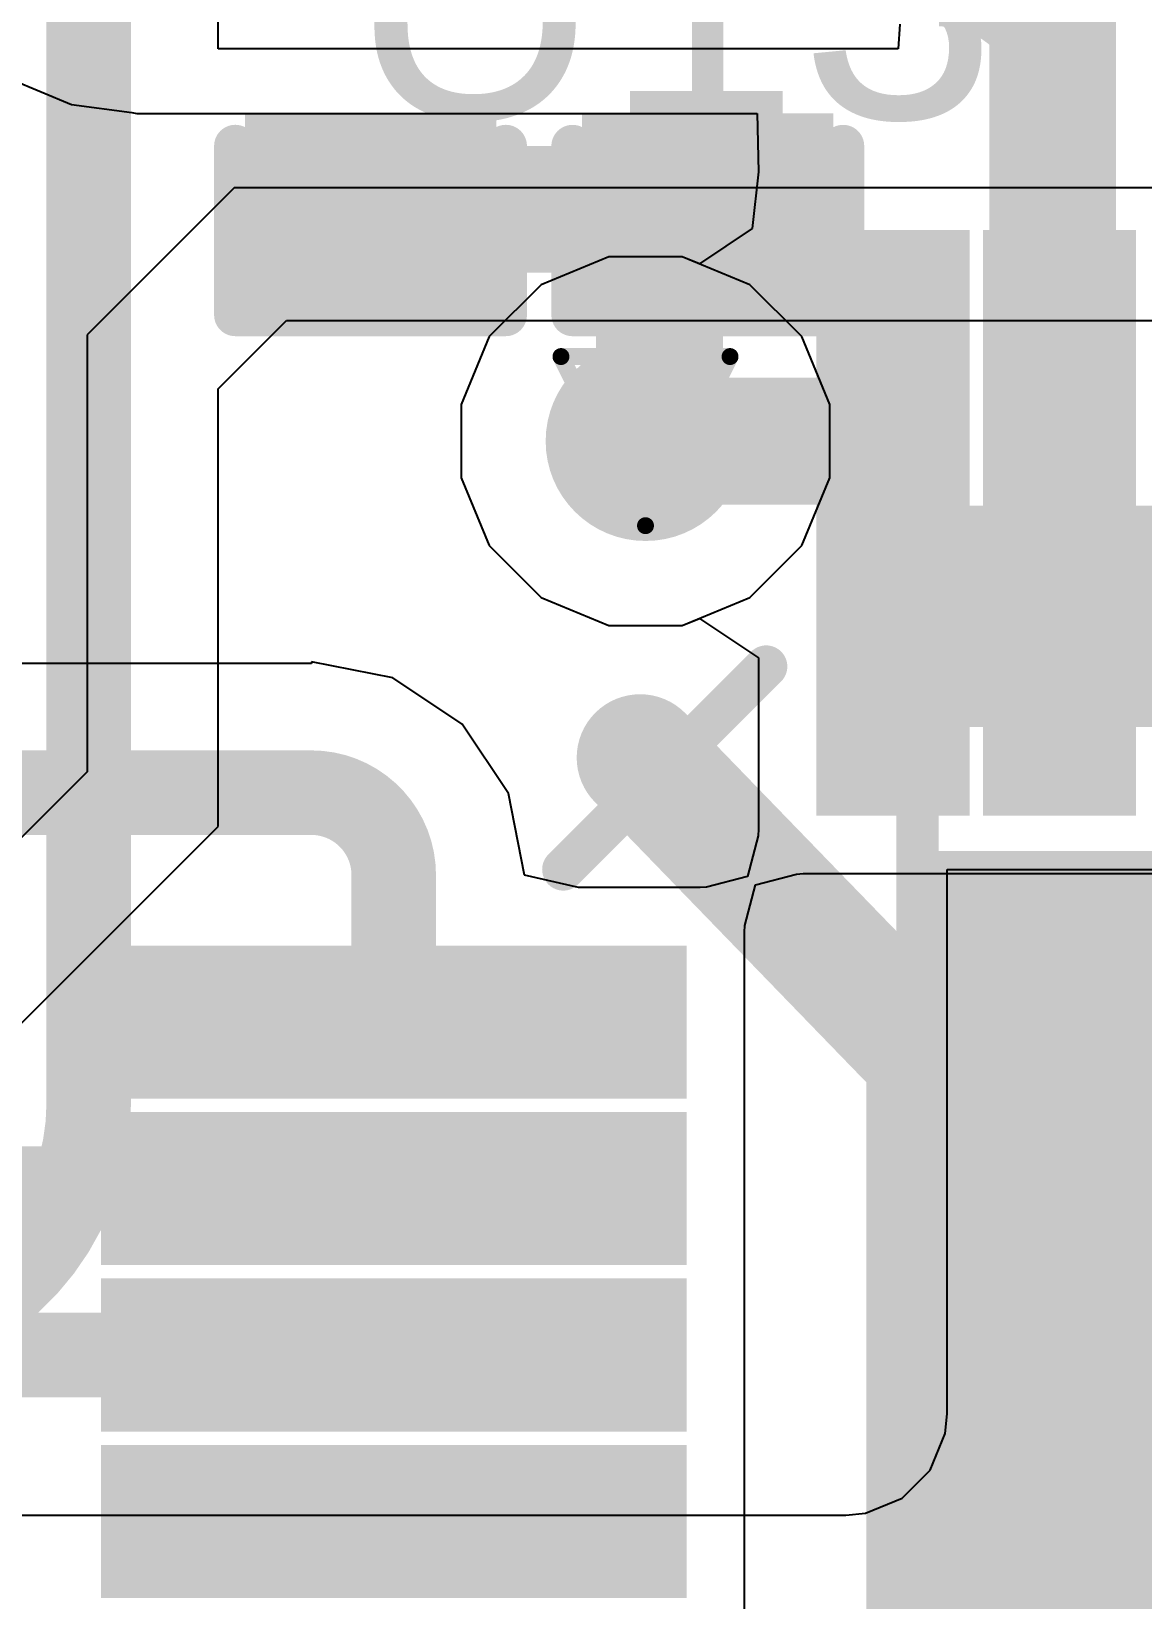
# Model space of a CAD drawing. Header units: inches. Extents: x 0 to 12.2, y 0 to 7.
# Drawn here: x 2.6336 to 2.765, y 1.641 to 1.8265 of the extents above; entities that cross this region are included whole.
import ezdxf

# ---------------------------------------------------------------- set-up
doc = ezdxf.new("R2010")
doc.units = ezdxf.units.IN
doc.header["$MEASUREMENT"] = 0
for name, color, linetype in [('Bottom Layer', 5, 'Continuous'), ('Bottom Overlay', 54, 'Continuous'), ('Bottom Paste', 16, 'Continuous'), ('Bottom Solder', 6, 'Continuous'), ('Drill Drawing', 1, 'Continuous'), ('Layer 1', 16, 'Continuous'), ('Layer 2', 76, 'Continuous'), ('Top Layer', 1, 'Continuous'), ('Top Overlay', 2, 'Continuous'), ('Top Paste', 8, 'Continuous'), ('Top Solder', 216, 'Continuous'), ('Via Holes', 16, 'Continuous')]:
    doc.layers.add(name, color=color, linetype=linetype)
doc.styles.add('Arial', font='', dxfattribs={"height": 0.2})
doc.styles.add('Arial Black_Bold', font='', dxfattribs={"height": 0.2})
doc.styles.get('Arial').set_extended_font_data('Arial')
doc.styles.get('Arial Black_Bold').set_extended_font_data('Arial Black', bold=True)

# ---------------------------------------------------------------- blocks, each defined once
blk = doc.blocks.new('48_HTQFP__7_7__18')
at = {"layer": 'Top Layer'}
for points in [[(-0.1082677, 0.1082679), (0.1082677, 0.1082679), (0.1082677, -0.1082675), (-0.1082677, -0.1082675)], [(-0.19881875, -0.082677), (-0.13582665, -0.082677), (-0.13582665, -0.094488), (-0.19881875, -0.094488)], [(-0.19881875, -0.102362), (-0.13582665, -0.102362), (-0.13582665, -0.114173), (-0.19881875, -0.114173)], [(-0.114173, -0.13582645), (-0.102362, -0.13582645), (-0.102362, -0.19881855), (-0.114173, -0.19881855)], [(-0.094488, -0.13582645), (-0.082677, -0.13582645), (-0.082677, -0.19881855), (-0.094488, -0.19881855)], [(-0.0748028, -0.13582655), (-0.0629918, -0.13582655), (-0.0629918, -0.19881865), (-0.0748028, -0.19881865)], [(-0.0551178, -0.13582665), (-0.0433068, -0.13582665), (-0.0433068, -0.19881875), (-0.0551178, -0.19881875)]]:
    blk.add_hatch(color=1, dxfattribs=at).paths.add_polyline_path(points)
at = {"layer": 'Top Paste'}
for points in [[(-0.1082677, 0.1082679), (0.1082677, 0.1082679), (0.1082677, -0.1082675), (-0.1082677, -0.1082675)], [(-0.19881875, -0.082677), (-0.13582665, -0.082677), (-0.13582665, -0.094488), (-0.19881875, -0.094488)], [(-0.19881875, -0.102362), (-0.13582665, -0.102362), (-0.13582665, -0.114173), (-0.19881875, -0.114173)], [(-0.114173, -0.13582645), (-0.102362, -0.13582645), (-0.102362, -0.19881855), (-0.114173, -0.19881855)], [(-0.094488, -0.13582645), (-0.082677, -0.13582645), (-0.082677, -0.19881855), (-0.094488, -0.19881855)], [(-0.0748028, -0.13582655), (-0.0629918, -0.13582655), (-0.0629918, -0.19881865), (-0.0748028, -0.19881865)], [(-0.0551178, -0.13582665), (-0.0433068, -0.13582665), (-0.0433068, -0.19881875), (-0.0551178, -0.19881875)]]:
    blk.add_hatch(color=8, dxfattribs=at).paths.add_polyline_path(points)
at = {"layer": 'Top Solder'}
for points in [[(-0.1114173, 0.1114175), (0.1114173, 0.1114175), (0.1114173, -0.1114171), (-0.1114173, -0.1114171)], [(-0.20196835, -0.0795274), (-0.13267705, -0.0795274), (-0.13267705, -0.0976376), (-0.20196835, -0.0976376)], [(-0.20196835, -0.0992124), (-0.13267705, -0.0992124), (-0.13267705, -0.1173226), (-0.20196835, -0.1173226)], [(-0.1173226, -0.13267685), (-0.0992124, -0.13267685), (-0.0992124, -0.20196815), (-0.1173226, -0.20196815)], [(-0.0976376, -0.13267685), (-0.0795274, -0.13267685), (-0.0795274, -0.20196815), (-0.0976376, -0.20196815)], [(-0.0779524, -0.13267695), (-0.0598422, -0.13267695), (-0.0598422, -0.20196825), (-0.0779524, -0.20196825)], [(-0.0582674, -0.13267705), (-0.0401572, -0.13267705), (-0.0401572, -0.20196835), (-0.0582674, -0.20196835)]]:
    blk.add_hatch(color=216, dxfattribs=at).paths.add_polyline_path(points)
at = {"layer": 'Top Overlay'}
blk.add_lwpolyline([(-0.1263225, -0.1472674, 0.005, 0.005, 0), (-0.1503227, -0.1232676, 0.005, 0.005, 0)], format="xyseb", dxfattribs=at)
for points in [[(-0.1515727, -0.1232676, 0.0025, 0.0025, 1), (-0.1490727, -0.1232676, 0.0025, 0.0025, 1)], [(-0.1275725, -0.1472674, 0.0025, 0.0025, 1), (-0.1250725, -0.1472674, 0.0025, 0.0025, 1)]]:
    blk.add_lwpolyline(points, format="xyseb", close=True, dxfattribs=at)
blk = doc.blocks.new('R___0402_B_70')
at = {"layer": 'Bottom Layer'}
for points in [[(-0.009500100000000001, 0.0125), (-0.0095001, -0.0125), (-0.0275001, -0.0125), (-0.0275001, 0.0125)], [(0.0274997, 0.0125001), (0.0274997, -0.0124999), (0.009499700000000002, -0.0124999), (0.009499699999999998, 0.0125001)]]:
    blk.add_hatch(color=5, dxfattribs=at).paths.add_polyline_path(points)
at = {"layer": 'Bottom Paste'}
for points in [[(-0.009500100000000001, 0.0125), (-0.0095001, -0.0125), (-0.0275001, -0.0125), (-0.0275001, 0.0125)], [(0.0274997, 0.0125001), (0.0274997, -0.0124999), (0.009499700000000002, -0.0124999), (0.009499699999999998, 0.0125001)]]:
    blk.add_hatch(color=16, dxfattribs=at).paths.add_polyline_path(points)
at = {"layer": 'Bottom Solder'}
for points in [[(-0.007334700000000001, 0.0146654), (-0.007334699999999999, -0.0146654), (-0.0296655, -0.0146654), (-0.0296655, 0.0146654)], [(0.0296651, 0.0146655), (0.0296651, -0.0146653), (0.007334300000000001, -0.0146653), (0.007334299999999998, 0.0146655)]]:
    blk.add_hatch(color=6, dxfattribs=at).paths.add_polyline_path(points)
at = {"layer": 'Bottom Overlay'}
for points in [[(-0.0310002, -0.0160001, 0.005, 0.005, 0), (-0.0310004, 0.0160002, 0.005, 0.005, 0)], [(0.0309997, 0.0160001, 0.005, 0.005, 0), (-0.0310004, 0.0160002, 0.005, 0.005, 0)], [(0.0319999, 0.017, 0.000127, 0.000127, 0), (-0.0319999, 0.017, 0.000127, 0.000127, 0)], [(0.0309997, -0.0159999, 0.005, 0.005, 0), (0.0309997, 0.0160001, 0.005, 0.005, 0)], [(-0.0310002, -0.0160001, 0.005, 0.005, 0), (0.0309997, -0.0159999, 0.005, 0.005, 0)]]:
    blk.add_lwpolyline(points, format="xyseb", dxfattribs=at)
for points in [[(-0.0322504, 0.0160002, 0.0025, 0.0025, 1), (-0.0297504, 0.0160002, 0.0025, 0.0025, 1)], [(-0.0322504, 0.0160002, 0.0025, 0.0025, 1), (-0.0297504, 0.0160002, 0.0025, 0.0025, 1)], [(-0.0320316, 0.017, 6.35e-05, 6.35e-05, 1), (-0.0319682, 0.017, 6.35e-05, 6.35e-05, 1)], [(0.0297497, 0.0160001, 0.0025, 0.0025, 1), (0.0322497, 0.0160001, 0.0025, 0.0025, 1)], [(0.0297497, 0.0160001, 0.0025, 0.0025, 1), (0.0322497, 0.0160001, 0.0025, 0.0025, 1)], [(0.0319682, 0.017, 6.35e-05, 6.35e-05, 1), (0.0320316, 0.017, 6.35e-05, 6.35e-05, 1)], [(-0.0322502, -0.0160001, 0.0025, 0.0025, 1), (-0.0297502, -0.0160001, 0.0025, 0.0025, 1)], [(-0.0322502, -0.0160001, 0.0025, 0.0025, 1), (-0.0297502, -0.0160001, 0.0025, 0.0025, 1)], [(0.0297497, -0.0159999, 0.0025, 0.0025, 1), (0.0322497, -0.0159999, 0.0025, 0.0025, 1)], [(0.0297497, -0.0159999, 0.0025, 0.0025, 1), (0.0322497, -0.0159999, 0.0025, 0.0025, 1)]]:
    blk.add_lwpolyline(points, format="xyseb", close=True, dxfattribs=at)
blk = doc.blocks.new('C___0402_B_230')
at = {"layer": 'Bottom Layer'}
for points in [[(-0.009500200000000002, 0.0125002), (-0.009500199999999999, -0.0124998), (-0.0275002, -0.0124998), (-0.0275002, 0.0125002)], [(0.0274999, 0.0125), (0.0274999, -0.0125), (0.009499900000000002, -0.0125), (0.009499899999999999, 0.0125)]]:
    blk.add_hatch(color=5, dxfattribs=at).paths.add_polyline_path(points)
at = {"layer": 'Bottom Paste'}
for points in [[(-0.009500200000000002, 0.0125002), (-0.009500199999999999, -0.0124998), (-0.0275002, -0.0124998), (-0.0275002, 0.0125002)], [(0.0274999, 0.0125), (0.0274999, -0.0125), (0.009499900000000002, -0.0125), (0.009499899999999999, 0.0125)]]:
    blk.add_hatch(color=16, dxfattribs=at).paths.add_polyline_path(points)
at = {"layer": 'Bottom Solder'}
for points in [[(-0.007138000000000001, 0.0148624), (-0.007137999999999999, -0.014862), (-0.0298624, -0.014862), (-0.0298624, 0.0148624)], [(0.0298621, 0.0148622), (0.0298621, -0.0148622), (0.007137700000000001, -0.0148622), (0.007137699999999999, 0.0148622)]]:
    blk.add_hatch(color=6, dxfattribs=at).paths.add_polyline_path(points)
at = {"layer": 'Bottom Overlay'}
for points in [[(-0.031, -0.0159998, 0.005, 0.005, 0), (-0.0310003, 0.0160002, 0.005, 0.005, 0)], [(-0.0110002, 0.0160002, 0.005, 0.005, 0), (-0.0310003, 0.0160002, 0.005, 0.005, 0)], [(0.031, 0.016, 0.005, 0.005, 0), (0.0110001, 0.0160002, 0.005, 0.005, 0)], [(0.0309996, -0.0159997, 0.005, 0.005, 0), (0.031, 0.016, 0.005, 0.005, 0)], [(-0.0110002, -0.0159999, 0.005, 0.005, 0), (-0.031, -0.0159998, 0.005, 0.005, 0)], [(0.0309996, -0.0159997, 0.005, 0.005, 0), (0.0109998, -0.0159996, 0.005, 0.005, 0)]]:
    blk.add_lwpolyline(points, format="xyseb", dxfattribs=at)
for points in [[(-0.0322503, 0.0160002, 0.0025, 0.0025, 1), (-0.0297503, 0.0160002, 0.0025, 0.0025, 1)], [(-0.0322503, 0.0160002, 0.0025, 0.0025, 1), (-0.0297503, 0.0160002, 0.0025, 0.0025, 1)], [(-0.0122502, 0.0160002, 0.0025, 0.0025, 1), (-0.0097502, 0.0160002, 0.0025, 0.0025, 1)], [(0.0097501, 0.0160002, 0.0025, 0.0025, 1), (0.0122501, 0.0160002, 0.0025, 0.0025, 1)], [(0.02975, 0.016, 0.0025, 0.0025, 1), (0.03225, 0.016, 0.0025, 0.0025, 1)], [(0.02975, 0.016, 0.0025, 0.0025, 1), (0.03225, 0.016, 0.0025, 0.0025, 1)], [(-0.03225, -0.0159998, 0.0025, 0.0025, 1), (-0.02975, -0.0159998, 0.0025, 0.0025, 1)], [(-0.03225, -0.0159998, 0.0025, 0.0025, 1), (-0.02975, -0.0159998, 0.0025, 0.0025, 1)], [(-0.0122502, -0.0159999, 0.0025, 0.0025, 1), (-0.0097502, -0.0159999, 0.0025, 0.0025, 1)], [(0.0097498, -0.0159996, 0.0025, 0.0025, 1), (0.0122498, -0.0159996, 0.0025, 0.0025, 1)], [(0.0297496, -0.0159997, 0.0025, 0.0025, 1), (0.0322496, -0.0159997, 0.0025, 0.0025, 1)], [(0.0297496, -0.0159997, 0.0025, 0.0025, 1), (0.0322496, -0.0159997, 0.0025, 0.0025, 1)]]:
    blk.add_lwpolyline(points, format="xyseb", close=True, dxfattribs=at)
blk = doc.blocks.new('C___0402_B_232')
at = {"layer": 'Bottom Layer'}
for points in [[(-0.009499900000000002, 0.0125), (-0.009499899999999999, -0.0125), (-0.0274999, -0.0125), (-0.0274999, 0.0125)], [(0.0275002, 0.0125002), (0.0275002, -0.0124998), (0.009500200000000002, -0.0124998), (0.009500199999999999, 0.0125002)]]:
    blk.add_hatch(color=5, dxfattribs=at).paths.add_polyline_path(points)
at = {"layer": 'Bottom Paste'}
for points in [[(-0.009499900000000002, 0.0125), (-0.009499899999999999, -0.0125), (-0.0274999, -0.0125), (-0.0274999, 0.0125)], [(0.0275002, 0.0125002), (0.0275002, -0.0124998), (0.009500200000000002, -0.0124998), (0.009500199999999999, 0.0125002)]]:
    blk.add_hatch(color=16, dxfattribs=at).paths.add_polyline_path(points)
at = {"layer": 'Bottom Solder'}
for points in [[(-0.007137700000000001, 0.0148622), (-0.007137699999999999, -0.0148622), (-0.0298621, -0.0148622), (-0.0298621, 0.0148622)], [(0.0298624, 0.0148624), (0.0298624, -0.014862), (0.007138000000000001, -0.014862), (0.007137999999999999, 0.0148624)]]:
    blk.add_hatch(color=6, dxfattribs=at).paths.add_polyline_path(points)
at = {"layer": 'Bottom Overlay'}
for points in [[(-0.0109999, 0.0160001, 0.005, 0.005, 0), (-0.031, 0.0160001, 0.005, 0.005, 0)], [(-0.0309998, -0.0159999, 0.005, 0.005, 0), (-0.031, 0.0160001, 0.005, 0.005, 0)], [(0.0110002, 0.0159999, 0.005, 0.005, 0), (0.0310003, 0.0160002, 0.005, 0.005, 0)], [(0.0310001, -0.0160002, 0.005, 0.005, 0), (0.0310003, 0.0160002, 0.005, 0.005, 0)], [(-0.0109998, -0.016, 0.005, 0.005, 0), (-0.0309998, -0.0159999, 0.005, 0.005, 0)], [(0.0310001, -0.0160002, 0.005, 0.005, 0), (0.0110001, -0.0160001, 0.005, 0.005, 0)]]:
    blk.add_lwpolyline(points, format="xyseb", dxfattribs=at)
for points in [[(-0.03225, 0.0160001, 0.0025, 0.0025, 1), (-0.02975, 0.0160001, 0.0025, 0.0025, 1)], [(-0.03225, 0.0160001, 0.0025, 0.0025, 1), (-0.02975, 0.0160001, 0.0025, 0.0025, 1)], [(-0.0122499, 0.0160001, 0.0025, 0.0025, 1), (-0.0097499, 0.0160001, 0.0025, 0.0025, 1)], [(0.0097502, 0.0159999, 0.0025, 0.0025, 1), (0.0122502, 0.0159999, 0.0025, 0.0025, 1)], [(0.0297503, 0.0160002, 0.0025, 0.0025, 1), (0.0322503, 0.0160002, 0.0025, 0.0025, 1)], [(0.0297503, 0.0160002, 0.0025, 0.0025, 1), (0.0322503, 0.0160002, 0.0025, 0.0025, 1)], [(-0.0322498, -0.0159999, 0.0025, 0.0025, 1), (-0.0297498, -0.0159999, 0.0025, 0.0025, 1)], [(-0.0322498, -0.0159999, 0.0025, 0.0025, 1), (-0.0297498, -0.0159999, 0.0025, 0.0025, 1)], [(-0.0122498, -0.016, 0.0025, 0.0025, 1), (-0.0097498, -0.016, 0.0025, 0.0025, 1)], [(0.0097501, -0.0160001, 0.0025, 0.0025, 1), (0.0122501, -0.0160001, 0.0025, 0.0025, 1)], [(0.0297501, -0.0160002, 0.0025, 0.0025, 1), (0.0322501, -0.0160002, 0.0025, 0.0025, 1)], [(0.0297501, -0.0160002, 0.0025, 0.0025, 1), (0.0322501, -0.0160002, 0.0025, 0.0025, 1)]]:
    blk.add_lwpolyline(points, format="xyseb", close=True, dxfattribs=at)

msp = doc.modelspace()

# ---------------------------------------------------------------- hatches: boundary and pattern name
at = {"layer": 'Bottom Layer'}
h = msp.add_hatch(color=5, dxfattribs=at)
edge = h.paths.add_edge_path()
edge.add_arc((2.7062415, 1.7780342), 0.011811, 0, 360)
at = {"layer": 'Layer 1'}
h = msp.add_hatch(color=16, dxfattribs=at)
edge = h.paths.add_edge_path()
edge.add_arc((2.7062415, 1.7780342), 0.011811, 0, 360)
at = {"layer": 'Layer 2'}
h = msp.add_hatch(color=76, dxfattribs=at)
edge = h.paths.add_edge_path()
edge.add_arc((2.7062415, 1.7780342), 0.011811, 0, 360)
at = {"layer": 'Top Layer'}
h = msp.add_hatch(color=1, dxfattribs=at)
edge = h.paths.add_edge_path()
edge.add_arc((2.7062415, 1.7780342), 0.011811, 0, 360)
at = {"layer": 'Via Holes'}
h = msp.add_hatch(color=7, dxfattribs=at)
edge = h.paths.add_edge_path()
edge.add_arc((2.7062415, 1.7780342), 0.0059055, 0, 360)

# ---------------------------------------------------------------- linework, layer by layer
at = {"layer": 'Bottom Layer'}
for p, q in [((2.6556791, 1.824446), (2.6556791, 2.0022255)), ((2.7363068, 1.8273498), (2.7361107, 1.8244414)), ((2.6962154, 1.824446), (2.6556791, 1.824446)), ((2.6962154, 1.8244414), (2.6962154, 1.824446)), ((2.7361107, 1.8244414), (2.6962154, 1.8244414)), ((2.7419126, 1.6629799), (2.7419126, 1.7273831)), ((2.7419126, 1.7273831), (2.7718084, 1.7273831)), ((2.7416824, 1.6606427), (2.7419126, 1.6629799)), ((2.7398936, 1.6563242), (2.7416824, 1.6606427)), ((2.7365883, 1.6530189), (2.7398936, 1.6563242)), ((2.7322698, 1.6512301), (2.7365883, 1.6530189)), ((2.5863794, 1.651), (2.7299327, 1.651)), ((2.7299327, 1.651), (2.7322698, 1.6512301))]:
    msp.add_line(p, q, dxfattribs=at)
for points in [[(2.6403852, 1.699728, 0.01, 0.01, 0), (2.6403852, 2.0022255, 0.01, 0.01, 0)], [(2.7544126, 1.7553829, 0.015, 0.015, 0), (2.7544126, 1.8342451, 0.015, 0.015, 0)], [(2.6737154, 1.805446, 0.015, 0.015, 0), (2.6737177, 1.8054437, 0.015, 0.015, 0)], [(2.6737177, 1.8054437, 0.015, 0.015, 0), (2.7136085, 1.8054437, 0.015, 0.015, 0)], [(2.7086108, 1.8039414, 0.015, 0.015, 0), (2.7101108, 1.8054414, 0.015, 0.015, 0)], [(2.7101108, 1.8054414, 0.015, 0.015, 0), (2.7136108, 1.8054414, 0.015, 0.015, 0)], [(2.7136085, 1.8054437, 0.015, 0.015, 0), (2.7136108, 1.8054414, 0.015, 0.015, 0)], [(2.7086108, 1.8004414, 0.015, 0.015, 0), (2.7086108, 1.8039414, 0.015, 0.015, 0)], [(2.7078912, 1.7997218, 0.015, 0.015, 0), (2.7086108, 1.8004414, 0.015, 0.015, 0)], [(2.7078912, 1.7796839, 0.015, 0.015, 0), (2.7078912, 1.7997218, 0.015, 0.015, 0)], [(2.7062415, 1.7780342, 0.015, 0.015, 0), (2.7078912, 1.7796839, 0.015, 0.015, 0)], [(2.6403852, 1.699728, 0.01, 0.01, -0.4142135623730951), (2.6119481, 1.6712909, 0.01, 0.01, 0)]]:
    msp.add_lwpolyline(points, format="xyseb", dxfattribs=at)
for points in [[(2.6699654, 1.805446, 0.0075, 0.0075, 1), (2.6774654, 1.805446, 0.0075, 0.0075, 1)], [(2.6699677, 1.8054437, 0.0075, 0.0075, 1), (2.6774677, 1.8054437, 0.0075, 0.0075, 1)], [(2.6699677, 1.8054437, 0.0075, 0.0075, 1), (2.6774677, 1.8054437, 0.0075, 0.0075, 1)], [(2.7063608, 1.8054414, 0.0075, 0.0075, 1), (2.7138608, 1.8054414, 0.0075, 0.0075, 1)], [(2.7063608, 1.8054414, 0.0075, 0.0075, 1), (2.7138608, 1.8054414, 0.0075, 0.0075, 1)], [(2.7098585, 1.8054437, 0.0075, 0.0075, 1), (2.7173585, 1.8054437, 0.0075, 0.0075, 1)], [(2.7098585, 1.8054437, 0.0075, 0.0075, 1), (2.7173585, 1.8054437, 0.0075, 0.0075, 1)], [(2.7098608, 1.8054414, 0.0075, 0.0075, 1), (2.7173608, 1.8054414, 0.0075, 0.0075, 1)], [(2.7098608, 1.8054414, 0.0075, 0.0075, 1), (2.7173608, 1.8054414, 0.0075, 0.0075, 1)], [(2.7048608, 1.8039414, 0.0075, 0.0075, 1), (2.7123608, 1.8039414, 0.0075, 0.0075, 1)], [(2.7048608, 1.8039414, 0.0075, 0.0075, 1), (2.7123608, 1.8039414, 0.0075, 0.0075, 1)], [(2.7041412, 1.7997218, 0.0075, 0.0075, 1), (2.7116412, 1.7997218, 0.0075, 0.0075, 1)], [(2.7041412, 1.7997218, 0.0075, 0.0075, 1), (2.7116412, 1.7997218, 0.0075, 0.0075, 1)], [(2.7048608, 1.8004414, 0.0075, 0.0075, 1), (2.7123608, 1.8004414, 0.0075, 0.0075, 1)], [(2.7048608, 1.8004414, 0.0075, 0.0075, 1), (2.7123608, 1.8004414, 0.0075, 0.0075, 1)], [(2.7041412, 1.7796839, 0.0075, 0.0075, 1), (2.7116412, 1.7796839, 0.0075, 0.0075, 1)], [(2.7041412, 1.7796839, 0.0075, 0.0075, 1), (2.7116412, 1.7796839, 0.0075, 0.0075, 1)], [(2.7024915, 1.7780342, 0.0075, 0.0075, 1), (2.7099915, 1.7780342, 0.0075, 0.0075, 1)], [(2.7506626, 1.7553829, 0.0075, 0.0075, 1), (2.7581626, 1.7553829, 0.0075, 0.0075, 1)], [(2.6378852, 1.699728, 0.005, 0.005, 1), (2.6428852, 1.699728, 0.005, 0.005, 1)], [(2.6378852, 1.699728, 0.005, 0.005, 1), (2.6428852, 1.699728, 0.005, 0.005, 1)]]:
    msp.add_lwpolyline(points, format="xyseb", close=True, dxfattribs=at)
at = {"layer": 'Drill Drawing'}
for points in [[(2.6962415, 1.7880342, 0.002, 0.002, 0), (2.7162415, 1.7880342, 0.002, 0.002, 0)], [(2.6962415, 1.7880342, 0.002, 0.002, 0), (2.7062415, 1.7680342, 0.002, 0.002, 0)], [(2.7062415, 1.7680342, 0.002, 0.002, 0), (2.7162415, 1.7880342, 0.002, 0.002, 0)]]:
    msp.add_lwpolyline(points, format="xyseb", dxfattribs=at)
for points in [[(2.6957415, 1.7880342, 0.001, 0.001, 1), (2.6967415, 1.7880342, 0.001, 0.001, 1)], [(2.6957415, 1.7880342, 0.001, 0.001, 1), (2.6967415, 1.7880342, 0.001, 0.001, 1)], [(2.7157415, 1.7880342, 0.001, 0.001, 1), (2.7167415, 1.7880342, 0.001, 0.001, 1)], [(2.7157415, 1.7880342, 0.001, 0.001, 1), (2.7167415, 1.7880342, 0.001, 0.001, 1)], [(2.7057415, 1.7680342, 0.001, 0.001, 1), (2.7067415, 1.7680342, 0.001, 0.001, 1)], [(2.7057415, 1.7680342, 0.001, 0.001, 1), (2.7067415, 1.7680342, 0.001, 0.001, 1)]]:
    msp.add_lwpolyline(points, format="xyseb", close=True, dxfattribs=at)
at = {"layer": 'Layer 1'}
for p, q in [((2.701903, 1.7998452), (2.6938866, 1.7965247)), ((2.71058, 1.7998452), (2.701903, 1.7998452)), ((2.7185964, 1.7965247), (2.71058, 1.7998452)), ((2.6938866, 1.7965247), (2.687751, 1.7903891)), ((2.724732, 1.7903891), (2.7185964, 1.7965247)), ((2.687751, 1.7903891), (2.6844305, 1.7823727)), ((2.7280525, 1.7823727), (2.724732, 1.7903891)), ((2.6844305, 1.7823727), (2.6844305, 1.7736957)), ((2.7280525, 1.7736957), (2.7280525, 1.7823727)), ((2.6844305, 1.7736957), (2.687751, 1.7656793)), ((2.724732, 1.7656793), (2.7280525, 1.7736957)), ((2.687751, 1.7656793), (2.6938866, 1.7595437)), ((2.7185964, 1.7595437), (2.724732, 1.7656793)), ((2.6938866, 1.7595437), (2.701903, 1.7562232)), ((2.71058, 1.7562232), (2.7185964, 1.7595437)), ((2.701903, 1.7562232), (2.71058, 1.7562232))]:
    msp.add_line(p, q, dxfattribs=at)
at = {"layer": 'Layer 2'}
for p, q in [((2.6575749, 1.808), (2.6401848, 1.7906099)), ((2.8523, 1.808), (2.6575749, 1.808)), ((2.6556959, 1.7842241), (2.6637836, 1.7923118)), ((2.6637836, 1.7923118), (3.0066882, 1.7923118)), ((2.6401848, 1.7906099), (2.6401848, 1.7389089)), ((2.655696, 1.7324612), (2.6556959, 1.7842241)), ((2.6401848, 1.7389089), (2.6230347, 1.7217588)), ((2.6292087, 1.7059742), (2.655696, 1.7324612))]:
    msp.add_line(p, q, dxfattribs=at)
at = {"layer": 'Top Layer'}
for p, q in [((2.631151, 1.8208334), (2.6383419, 1.8178548)), ((2.6383419, 1.8178548), (2.6454819, 1.8169148)), ((2.6454819, 1.8169148), (2.6460587, 1.8168001)), ((2.6460587, 1.8168001), (2.7194432, 1.8168001)), ((2.7194432, 1.8168001), (2.7196113, 1.8098698)), ((2.7196114, 1.8098697), (2.7188619, 1.8031802)), ((2.7196113, 1.8098698), (2.7196114, 1.8098697)), ((2.7188619, 1.8031802), (2.7126114, 1.7990037)), ((2.701903, 1.7998452), (2.6938866, 1.7965247)), ((2.71058, 1.7998452), (2.701903, 1.7998452)), ((2.7126114, 1.7990037), (2.71058, 1.7998452)), ((2.6938866, 1.7965247), (2.687751, 1.7903891)), ((2.687751, 1.7903891), (2.6844305, 1.7823727)), ((2.6844305, 1.7823727), (2.6844305, 1.7736957)), ((2.6844305, 1.7736957), (2.687751, 1.7656793)), ((2.687751, 1.7656793), (2.6938866, 1.7595437)), ((2.6938866, 1.7595437), (2.701903, 1.7562232)), ((2.71058, 1.7562232), (2.7126114, 1.7570647)), ((2.7126114, 1.7570647), (2.7196115, 1.7523874)), ((2.701903, 1.7562232), (2.71058, 1.7562232)), ((2.6667146, 1.7517518), (2.5832851, 1.7517518)), ((2.6763705, 1.750022), (2.6667146, 1.7519427)), ((2.6667146, 1.7519427), (2.6667146, 1.7517518)), ((2.7196115, 1.7523874), (2.7196114, 1.7328931)), ((2.6845565, 1.7445524), (2.6763705, 1.750022)), ((2.6900261, 1.7363664), (2.6845565, 1.7445524)), ((2.6919468, 1.7267106), (2.6900261, 1.7363664)), ((2.7196114, 1.7328931), (2.7196113, 1.7321409)), ((2.7195645, 1.73136), (2.7183009, 1.7265349)), ((2.7196113, 1.7321409), (2.7195645, 1.73136)), ((2.7240938, 1.7268308), (2.7248748, 1.7268776)), ((2.7248748, 1.7268776), (2.7256269, 1.7268778)), ((2.7256269, 1.7268778), (2.7589818, 1.7268778)), ((2.7589818, 1.7268778), (2.7589818, 1.7268776)), ((2.7589818, 1.7268776), (2.7907928, 1.7268776)), ((2.6983312, 1.7252241), (2.6919468, 1.7267106)), ((2.7119426, 1.7252241), (2.6983312, 1.7252241)), ((2.7126947, 1.7252243), (2.7119426, 1.7252241)), ((2.7134757, 1.7252711), (2.7126947, 1.7252243)), ((2.7183009, 1.7265349), (2.7134757, 1.7252711)), ((2.718005, 1.7207419), (2.7192686, 1.725567)), ((2.7192686, 1.725567), (2.7240938, 1.7268308)), ((2.7179581, 1.7192088), (2.7179582, 1.719961)), ((2.7179582, 1.719961), (2.718005, 1.7207419)), ((2.717958, 1.6737281), (2.7179581, 1.7192088)), ((2.7179579, 1.6540429), (2.7179579, 1.6737281)), ((2.7179579, 1.6737281), (2.717958, 1.6737281)), ((2.7179578, 1.6464842), (2.7179578, 1.6540429)), ((2.7179578, 1.6540429), (2.7179579, 1.6540429)), ((2.7179581, 1.6464842), (2.7179578, 1.6464842)), ((2.7179581, 1.6267991), (2.7179581, 1.6464842))]:
    msp.add_line(p, q, dxfattribs=at)
for points in [[(2.7409626, 1.832094, 0.01, 0.01, -0.4142135623730951), (2.7552018, 1.8178548, 0.01, 0.01, 0)], [(2.7552018, 1.7948699, 0.01, 0.01, 0), (2.7552018, 1.8178548, 0.01, 0.01, 0)], [(2.7552018, 1.7948699, 0.01, 0.01, 0), (2.755202, 1.7683738, 0.01, 0.01, 0)], [(2.7062415, 1.7780342, 0.015, 0.015, 0), (2.7323788, 1.7780342, 0.015, 0.015, 0)], [(2.7056018, 1.7405984, 0.015, 0.015, 0), (2.7431705, 1.7018188, 0.015, 0.015, 0)], [(2.5677336, 1.7364579, 0.01, 0.01, 0), (2.6667146, 1.7364579, 0.01, 0.01, 0)], [(2.6667146, 1.7364579, 0.01, 0.01, -0.4142135623730951), (2.676462, 1.7267105, 0.01, 0.01, 0)], [(2.676462, 1.7093186, 0.01, 0.01, 0), (2.676462, 1.7267105, 0.01, 0.01, 0)], [(2.7431705, 1.7018188, 0.015, 0.015, 0), (2.7909614, 1.6524877, 0.015, 0.015, 0)], [(2.584557, 1.6896334, 0.01, 0.01, 0), (2.6764619, 1.6896334, 0.01, 0.01, 0)], [(2.584557, 1.6699484, 0.01, 0.01, 0), (2.6764619, 1.6699484, 0.01, 0.01, 0)]]:
    msp.add_lwpolyline(points, format="xyseb", dxfattribs=at)
for points in [[(2.7527018, 1.8178548, 0.005, 0.005, 1), (2.7577018, 1.8178548, 0.005, 0.005, 1)], [(2.7527018, 1.8178548, 0.005, 0.005, 1), (2.7577018, 1.8178548, 0.005, 0.005, 1)], [(2.7527018, 1.7948699, 0.005, 0.005, 1), (2.7577018, 1.7948699, 0.005, 0.005, 1)], [(2.7527018, 1.7948699, 0.005, 0.005, 1), (2.7577018, 1.7948699, 0.005, 0.005, 1)], [(2.7024915, 1.7780342, 0.0075, 0.0075, 1), (2.7099915, 1.7780342, 0.0075, 0.0075, 1)], [(2.7286288, 1.7780342, 0.0075, 0.0075, 1), (2.7361288, 1.7780342, 0.0075, 0.0075, 1)], [(2.752702, 1.7683738, 0.005, 0.005, 1), (2.757702, 1.7683738, 0.005, 0.005, 1)], [(2.7018518, 1.7405984, 0.0075, 0.0075, 1), (2.7093518, 1.7405984, 0.0075, 0.0075, 1)], [(2.6642146, 1.7364579, 0.005, 0.005, 1), (2.6692146, 1.7364579, 0.005, 0.005, 1)], [(2.6642146, 1.7364579, 0.005, 0.005, 1), (2.6692146, 1.7364579, 0.005, 0.005, 1)], [(2.673962, 1.7267105, 0.005, 0.005, 1), (2.678962, 1.7267105, 0.005, 0.005, 1)], [(2.673962, 1.7267105, 0.005, 0.005, 1), (2.678962, 1.7267105, 0.005, 0.005, 1)], [(2.673962, 1.7093186, 0.005, 0.005, 1), (2.678962, 1.7093186, 0.005, 0.005, 1)], [(2.7394205, 1.7018188, 0.0075, 0.0075, 1), (2.7469205, 1.7018188, 0.0075, 0.0075, 1)], [(2.7394205, 1.7018188, 0.0075, 0.0075, 1), (2.7469205, 1.7018188, 0.0075, 0.0075, 1)], [(2.6739619, 1.6896334, 0.005, 0.005, 1), (2.6789619, 1.6896334, 0.005, 0.005, 1)], [(2.6739619, 1.6699484, 0.005, 0.005, 1), (2.6789619, 1.6699484, 0.005, 0.005, 1)]]:
    msp.add_lwpolyline(points, format="xyseb", close=True, dxfattribs=at)

# ---------------------------------------------------------------- block references
at = {"rotation": 270}
for name, p in [('C___0402_B_232', (2.6737152, 1.8239462)), ('C___0402_B_230', (2.7136108, 1.8239413)), ('48_HTQFP__7_7__18', (2.8437845, 1.6010511)), ('R___0402_B_70', (2.7544126, 1.7368828))]:
    msp.add_blockref(name, p, dxfattribs=at)

# ---------------------------------------------------------------- texts
at = {"layer": 'Bottom Overlay', "text_generation_flag": 2}
for s, height, rotation, style, p in [('USM EXT', 0.1, 360, 'Arial Black_Bold', (3.440622, 1.7539252)), ('R94', 0.03, 270, 'Arial', (2.737942, 1.6111821))]:
    msp.add_text(s, height=height, rotation=rotation, dxfattribs=dict(at, style=style)).set_placement(p)
at = {"layer": 'Top Overlay', "style": 'Arial'}
msp.add_text('U13', height=0.03, dxfattribs=at).set_placement((2.670947, 1.8161967))

doc.saveas('drawing.dxf')
